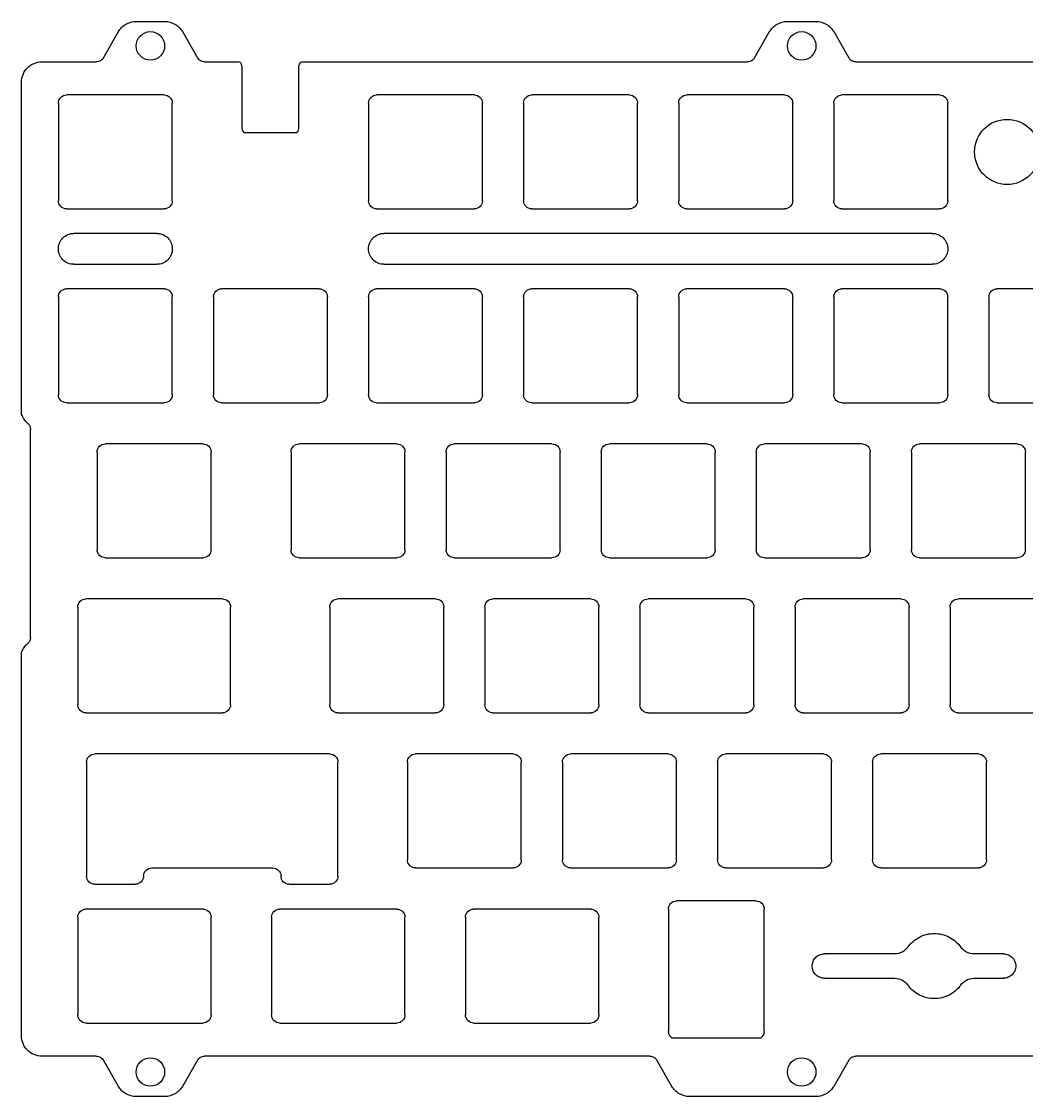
# Model space of a CAD drawing. Header units: inches. Extents: x 15 to 366, y 9 to 141.
# Drawn here: x 14.6 to 138.1, y 8.8 to 140.8 of the extents above; entities that cross this region are included whole.
import ezdxf

# ---------------------------------------------------------------- set-up
doc = ezdxf.new("R2010")
doc.units = ezdxf.units.IN
doc.header["$MEASUREMENT"] = 0

msp = doc.modelspace()

# ---------------------------------------------------------------- linework, layer by layer
at = {"color": 7, "linetype": 'Continuous', "lineweight": 25}
for p, q in [((28.67, 140.85), (32.2, 140.85)), ((108.67, 140.85), (112.2, 140.85)), ((24.66, 136.4), (26.5, 139.6)), ((34.37, 139.6), (36.22, 136.4)), ((104.66, 136.4), (106.5, 139.6)), ((114.37, 139.6), (116.22, 136.4)), ((17.11, 135.9), (23.79, 135.9)), ((37.08, 135.9), (41.18, 135.9)), ((41.68, 135.4), (41.68, 127.69)), ((48.68, 127.69), (48.68, 135.4)), ((49.18, 135.9), (103.79, 135.9)), ((117.08, 135.9), (183.79, 135.9)), ((14.61, 130.52), (14.61, 133.4)), ((19.13, 130.82), (19.13, 118.82)), ((32.13, 131.82), (20.13, 131.82)), ((33.13, 118.82), (33.13, 130.82)), ((57.23, 130.82), (57.23, 118.82)), ((70.23, 131.82), (58.23, 131.82)), ((71.23, 118.82), (71.23, 130.82)), ((76.28, 130.82), (76.28, 118.82)), ((89.28, 131.82), (77.28, 131.82)), ((90.28, 118.82), (90.28, 130.82)), ((95.33, 130.82), (95.33, 118.82)), ((108.33, 131.82), (96.33, 131.82)), ((109.33, 118.82), (109.33, 130.82)), ((114.38, 130.82), (114.38, 118.82)), ((127.38, 131.82), (115.38, 131.82)), ((128.38, 118.82), (128.38, 130.82)), ((14.61, 92.58), (14.61, 130.52)), ((42.18, 127.19), (48.18, 127.19)), ((20.13, 117.82), (32.13, 117.82)), ((58.23, 117.82), (70.23, 117.82)), ((77.28, 117.82), (89.28, 117.82)), ((96.33, 117.82), (108.33, 117.82)), ((115.38, 117.82), (127.38, 117.82)), ((31.23, 114.82), (21.03, 114.82)), ((126.48, 114.82), (59.13, 114.82)), ((21.03, 111.02), (31.23, 111.02)), ((59.13, 111.02), (126.48, 111.02)), ((19.13, 107.01), (19.13, 95.01)), ((32.13, 108.01), (20.13, 108.01)), ((33.13, 95.01), (33.13, 107.01)), ((38.18, 107.01), (38.18, 95.01)), ((51.18, 108.01), (39.18, 108.01)), ((52.18, 95.01), (52.18, 107.01)), ((57.23, 107.01), (57.23, 95.01)), ((70.23, 108.01), (58.23, 108.01)), ((71.23, 95.01), (71.23, 107.01)), ((76.28, 107.01), (76.28, 95.01)), ((89.28, 108.01), (77.28, 108.01)), ((90.28, 95.01), (90.28, 107.01)), ((95.33, 107.01), (95.33, 95.01)), ((108.33, 108.01), (96.33, 108.01)), ((109.33, 95.01), (109.33, 107.01)), ((114.38, 107.01), (114.38, 95.01)), ((127.38, 108.01), (115.38, 108.01)), ((128.38, 95.01), (128.38, 107.01)), ((133.43, 107.01), (133.43, 95.01)), ((146.43, 108.01), (134.43, 108.01)), ((20.13, 94.01), (32.13, 94.01)), ((39.18, 94.01), (51.18, 94.01)), ((58.23, 94.01), (70.23, 94.01)), ((77.28, 94.01), (89.28, 94.01)), ((96.33, 94.01), (108.33, 94.01)), ((115.38, 94.01), (127.38, 94.01)), ((134.43, 94.01), (146.43, 94.01)), ((15.71, 65.2), (15.71, 90.74)), ((36.9, 88.96), (24.9, 88.96)), ((60.71, 88.96), (48.71, 88.96)), ((79.76, 88.96), (67.76, 88.96)), ((98.81, 88.96), (86.81, 88.96)), ((117.86, 88.96), (105.86, 88.96)), ((136.91, 88.96), (124.91, 88.96)), ((23.9, 87.96), (23.9, 75.96)), ((37.9, 75.96), (37.9, 87.96)), ((47.71, 87.96), (47.71, 75.96)), ((61.71, 75.96), (61.71, 87.96)), ((66.76, 87.96), (66.76, 75.96)), ((80.76, 75.96), (80.76, 87.96)), ((85.81, 87.96), (85.81, 75.96)), ((99.81, 75.96), (99.81, 87.96)), ((104.86, 87.96), (104.86, 75.96)), ((118.86, 75.96), (118.86, 87.96)), ((123.91, 87.96), (123.91, 75.96)), ((137.91, 75.96), (137.91, 87.96)), ((24.9, 74.96), (36.9, 74.96)), ((48.71, 74.96), (60.71, 74.96)), ((67.76, 74.96), (79.76, 74.96)), ((86.81, 74.96), (98.81, 74.96)), ((105.86, 74.96), (117.86, 74.96)), ((124.91, 74.96), (136.91, 74.96)), ((21.51, 68.91), (21.51, 56.91)), ((39.28, 69.91), (22.51, 69.91)), ((40.28, 56.91), (40.28, 68.91)), ((52.47, 68.91), (52.47, 56.91)), ((65.47, 69.91), (53.47, 69.91)), ((66.47, 56.91), (66.47, 68.91)), ((71.52, 68.91), (71.52, 56.91)), ((84.52, 69.91), (72.52, 69.91)), ((85.52, 56.91), (85.52, 68.91)), ((90.57, 68.91), (90.57, 56.91)), ((103.57, 69.91), (91.57, 69.91)), ((104.57, 56.91), (104.57, 68.91)), ((109.62, 68.91), (109.62, 56.91)), ((122.62, 69.91), (110.62, 69.91)), ((123.62, 56.91), (123.62, 68.91)), ((128.67, 68.91), (128.67, 56.91)), ((141.67, 69.91), (129.67, 69.91)), ((14.61, 16.23), (14.61, 63.36)), ((22.51, 55.91), (39.28, 55.91)), ((53.47, 55.91), (65.47, 55.91)), ((72.52, 55.91), (84.52, 55.91)), ((91.57, 55.91), (103.57, 55.91)), ((110.62, 55.91), (122.62, 55.91)), ((129.67, 55.91), (141.67, 55.91)), ((52.48, 50.86), (23.6, 50.86)), ((75, 50.86), (63, 50.86)), ((94.05, 50.86), (82.05, 50.86)), ((113.1, 50.86), (101.1, 50.86)), ((132.15, 50.86), (120.15, 50.86)), ((22.6, 49.86), (22.6, 35.86)), ((53.48, 35.86), (53.48, 49.86)), ((62, 49.86), (62, 37.86)), ((76, 37.86), (76, 49.86)), ((81.05, 49.86), (81.05, 37.86)), ((95.05, 37.86), (95.05, 49.86)), ((100.1, 49.86), (100.1, 37.86)), ((114.1, 37.86), (114.1, 49.86)), ((119.15, 49.86), (119.15, 37.86)), ((133.15, 37.86), (133.15, 49.86)), ((30.6, 36.86), (45.48, 36.86)), ((63, 36.86), (75, 36.86)), ((82.05, 36.86), (94.05, 36.86)), ((101.1, 36.86), (113.1, 36.86)), ((120.15, 36.86), (132.15, 36.86)), ((23.6, 34.86), (28.6, 34.86)), ((47.48, 34.86), (52.48, 34.86)), ((36.9, 31.81), (22.51, 31.81)), ((60.71, 31.81), (46.33, 31.81)), ((84.52, 31.81), (70.14, 31.81)), ((94.07, 31.81), (94.07, 16.81)), ((104.83, 32.81), (95.07, 32.81)), ((105.83, 16.81), (105.83, 31.81)), ((21.51, 30.81), (21.51, 18.81)), ((37.9, 18.81), (37.9, 30.81)), ((45.33, 30.81), (45.33, 18.81)), ((61.71, 18.81), (61.71, 30.81)), ((69.14, 30.81), (69.14, 18.81)), ((85.52, 18.81), (85.52, 30.81)), ((121.85, 26.31), (113.23, 26.31)), ((135.23, 26.31), (131.6, 26.31)), ((113.23, 23.31), (121.85, 23.31)), ((131.6, 23.31), (135.23, 23.31)), ((22.51, 17.81), (36.9, 17.81)), ((46.33, 17.81), (60.71, 17.81)), ((70.14, 17.81), (84.52, 17.81)), ((94.47, 16.01), (105.43, 16.01)), ((23.79, 13.73), (17.11, 13.73)), ((26.5, 10.03), (24.66, 13.23)), ((36.22, 13.23), (34.37, 10.03)), ((91.79, 13.73), (37.08, 13.73)), ((94.5, 10.03), (92.66, 13.23)), ((116.22, 13.23), (114.37, 10.03)), ((183.79, 13.73), (117.08, 13.73)), ((32.2, 8.78), (28.67, 8.78)), ((112.2, 8.78), (96.67, 8.78))]:
    msp.add_line(p, q, dxfattribs=at)
for centre, radius in [((30.44, 137.85), 1.75), ((110.44, 137.85), 1.75), ((135.67, 124.82), 4), ((30.44, 11.79), 1.75), ((110.44, 11.79), 1.75)]:
    msp.add_circle(centre, radius, dxfattribs=at)
for centre, start, end in [((41.18, 135.4), 0, 90), ((49.18, 135.4), 90, 180), ((42.18, 127.69), 180, 270), ((48.18, 127.69), 270, 0)]:
    msp.add_arc(centre, 0.5, start, end, dxfattribs=at)
for points, knots in [([(26.5, 139.6), (26.72, 139.97), (27.04, 140.29), (27.8, 140.73), (28.23, 140.85), (28.67, 140.85)], [0, 0, 0, 0, 1.305135, 1.305135, 2.61027, 2.61027, 2.61027, 2.61027]), ([(32.2, 140.85), (32.64, 140.85), (33.08, 140.73), (33.83, 140.29), (34.15, 139.97), (34.37, 139.6)], [0, 0, 0, 0, 1.305135, 1.305135, 2.61027, 2.61027, 2.61027, 2.61027]), ([(106.5, 139.6), (106.72, 139.97), (107.04, 140.29), (107.8, 140.73), (108.23, 140.85), (108.67, 140.85)], [0, 0, 0, 0, 1.305135, 1.305135, 2.61027, 2.61027, 2.61027, 2.61027]), ([(112.2, 140.85), (112.64, 140.85), (113.08, 140.73), (113.83, 140.29), (114.15, 139.97), (114.37, 139.6)], [0, 0, 0, 0, 1.305135, 1.305135, 2.61027, 2.61027, 2.61027, 2.61027]), ([(24.66, 136.4), (24.57, 136.25), (24.44, 136.12), (24.14, 135.94), (23.96, 135.9), (23.79, 135.9)], [0, 0, 0, 0, 0.522054, 0.522054, 1.044108, 1.044108, 1.044108, 1.044108]), ([(37.08, 135.9), (36.91, 135.9), (36.73, 135.94), (36.43, 136.12), (36.3, 136.25), (36.22, 136.4)], [0, 0, 0, 0, 0.522054, 0.522054, 1.044108, 1.044108, 1.044108, 1.044108]), ([(104.66, 136.4), (104.57, 136.25), (104.44, 136.12), (104.14, 135.94), (103.96, 135.9), (103.79, 135.9)], [0, 0, 0, 0, 0.522054, 0.522054, 1.044108, 1.044108, 1.044108, 1.044108]), ([(117.08, 135.9), (116.91, 135.9), (116.73, 135.94), (116.43, 136.12), (116.3, 136.25), (116.22, 136.4)], [0, 0, 0, 0, 0.522054, 0.522054, 1.044108, 1.044108, 1.044108, 1.044108]), ([(14.61, 133.4), (14.61, 133.72), (14.67, 134.05), (14.92, 134.66), (15.11, 134.93), (15.57, 135.4), (15.85, 135.58), (16.45, 135.83), (16.78, 135.9), (17.11, 135.9)], [0, 0, 0, 0, 0.980141, 0.980141, 1.960282, 1.960282, 2.940424, 2.940424, 3.920565, 3.920565, 3.920565, 3.920565]), ([(19.13, 130.82), (19.13, 131.08), (19.24, 131.34), (19.61, 131.71), (19.87, 131.82), (20.13, 131.82)], [0, 0, 0, 0, 0.779981, 0.779981, 1.559962, 1.559962, 1.559962, 1.559962]), ([(32.13, 131.82), (32.39, 131.82), (32.65, 131.71), (33.02, 131.34), (33.13, 131.08), (33.13, 130.82)], [0, 0, 0, 0, 0.779981, 0.779981, 1.559962, 1.559962, 1.559962, 1.559962]), ([(57.23, 130.82), (57.23, 131.08), (57.34, 131.34), (57.71, 131.71), (57.97, 131.82), (58.23, 131.82)], [0, 0, 0, 0, 0.779981, 0.779981, 1.559962, 1.559962, 1.559962, 1.559962]), ([(70.23, 131.82), (70.49, 131.82), (70.75, 131.71), (71.12, 131.34), (71.23, 131.08), (71.23, 130.82)], [0, 0, 0, 0, 0.779981, 0.779981, 1.559962, 1.559962, 1.559962, 1.559962]), ([(76.28, 130.82), (76.28, 131.08), (76.39, 131.34), (76.76, 131.71), (77.02, 131.82), (77.28, 131.82)], [0, 0, 0, 0, 0.779981, 0.779981, 1.559962, 1.559962, 1.559962, 1.559962]), ([(89.28, 131.82), (89.54, 131.82), (89.8, 131.71), (90.17, 131.34), (90.28, 131.08), (90.28, 130.82)], [0, 0, 0, 0, 0.779981, 0.779981, 1.559962, 1.559962, 1.559962, 1.559962]), ([(95.33, 130.82), (95.33, 131.08), (95.44, 131.34), (95.81, 131.71), (96.07, 131.82), (96.33, 131.82)], [0, 0, 0, 0, 0.779981, 0.779981, 1.559962, 1.559962, 1.559962, 1.559962]), ([(108.33, 131.82), (108.59, 131.82), (108.85, 131.71), (109.22, 131.34), (109.33, 131.08), (109.33, 130.82)], [0, 0, 0, 0, 0.779981, 0.779981, 1.559962, 1.559962, 1.559962, 1.559962]), ([(114.38, 130.82), (114.38, 131.08), (114.49, 131.34), (114.86, 131.71), (115.12, 131.82), (115.38, 131.82)], [0, 0, 0, 0, 0.779981, 0.779981, 1.559962, 1.559962, 1.559962, 1.559962]), ([(127.38, 131.82), (127.64, 131.82), (127.9, 131.71), (128.27, 131.34), (128.38, 131.08), (128.38, 130.82)], [0, 0, 0, 0, 0.779981, 0.779981, 1.559962, 1.559962, 1.559962, 1.559962]), ([(20.13, 117.82), (19.87, 117.82), (19.61, 117.93), (19.24, 118.3), (19.13, 118.56), (19.13, 118.82)], [0, 0, 0, 0, 0.779981, 0.779981, 1.559962, 1.559962, 1.559962, 1.559962]), ([(33.13, 118.82), (33.13, 118.56), (33.02, 118.3), (32.65, 117.93), (32.39, 117.82), (32.13, 117.82)], [0, 0, 0, 0, 0.779981, 0.779981, 1.559962, 1.559962, 1.559962, 1.559962]), ([(58.23, 117.82), (57.97, 117.82), (57.71, 117.93), (57.34, 118.3), (57.23, 118.56), (57.23, 118.82)], [0, 0, 0, 0, 0.779981, 0.779981, 1.559962, 1.559962, 1.559962, 1.559962]), ([(71.23, 118.82), (71.23, 118.56), (71.12, 118.3), (70.75, 117.93), (70.49, 117.82), (70.23, 117.82)], [0, 0, 0, 0, 0.779981, 0.779981, 1.559962, 1.559962, 1.559962, 1.559962]), ([(77.28, 117.82), (77.02, 117.82), (76.76, 117.93), (76.39, 118.3), (76.28, 118.56), (76.28, 118.82)], [0, 0, 0, 0, 0.779981, 0.779981, 1.559962, 1.559962, 1.559962, 1.559962]), ([(90.28, 118.82), (90.28, 118.56), (90.17, 118.3), (89.8, 117.93), (89.54, 117.82), (89.28, 117.82)], [0, 0, 0, 0, 0.779981, 0.779981, 1.559962, 1.559962, 1.559962, 1.559962]), ([(96.33, 117.82), (96.07, 117.82), (95.81, 117.93), (95.44, 118.3), (95.33, 118.56), (95.33, 118.82)], [0, 0, 0, 0, 0.779981, 0.779981, 1.559962, 1.559962, 1.559962, 1.559962]), ([(109.33, 118.82), (109.33, 118.56), (109.22, 118.3), (108.85, 117.93), (108.59, 117.82), (108.33, 117.82)], [0, 0, 0, 0, 0.779981, 0.779981, 1.559962, 1.559962, 1.559962, 1.559962]), ([(115.38, 117.82), (115.12, 117.82), (114.86, 117.93), (114.49, 118.3), (114.38, 118.56), (114.38, 118.82)], [0, 0, 0, 0, 0.779981, 0.779981, 1.559962, 1.559962, 1.559962, 1.559962]), ([(128.38, 118.82), (128.38, 118.56), (128.27, 118.3), (127.9, 117.93), (127.64, 117.82), (127.38, 117.82)], [0, 0, 0, 0, 0.779981, 0.779981, 1.559962, 1.559962, 1.559962, 1.559962]), ([(21.03, 111.02), (20.78, 111.02), (20.54, 111.06), (20.08, 111.26), (19.86, 111.4), (19.51, 111.75), (19.37, 111.96), (19.18, 112.42), (19.13, 112.67), (19.13, 113.16), (19.18, 113.41), (19.37, 113.87), (19.51, 114.08), (19.86, 114.43), (20.08, 114.58), (20.54, 114.77), (20.78, 114.82), (21.03, 114.82)], [0, 0, 0, 0, 0.744907, 0.744907, 1.489815, 1.489815, 2.234722, 2.234722, 2.979629, 2.979629, 3.724536, 3.724536, 4.469444, 4.469444, 5.214351, 5.214351, 5.959258, 5.959258, 5.959258, 5.959258]), ([(31.23, 114.82), (31.48, 114.82), (31.73, 114.77), (32.19, 114.58), (32.4, 114.43), (32.75, 114.08), (32.89, 113.87), (33.08, 113.41), (33.13, 113.16), (33.13, 112.67), (33.08, 112.42), (32.89, 111.96), (32.75, 111.75), (32.4, 111.4), (32.19, 111.26), (31.73, 111.06), (31.48, 111.02), (31.23, 111.02)], [0, 0, 0, 0, 0.744907, 0.744907, 1.489815, 1.489815, 2.234722, 2.234722, 2.979629, 2.979629, 3.724536, 3.724536, 4.469444, 4.469444, 5.214351, 5.214351, 5.959258, 5.959258, 5.959258, 5.959258]), ([(59.13, 111.02), (58.88, 111.02), (58.64, 111.06), (58.18, 111.26), (57.96, 111.4), (57.61, 111.75), (57.47, 111.96), (57.28, 112.42), (57.23, 112.67), (57.23, 113.16), (57.28, 113.41), (57.47, 113.87), (57.61, 114.08), (57.96, 114.43), (58.18, 114.58), (58.64, 114.77), (58.88, 114.82), (59.13, 114.82)], [0, 0, 0, 0, 0.744907, 0.744907, 1.489815, 1.489815, 2.234722, 2.234722, 2.979629, 2.979629, 3.724536, 3.724536, 4.469444, 4.469444, 5.214351, 5.214351, 5.959258, 5.959258, 5.959258, 5.959258]), ([(126.48, 114.82), (126.73, 114.82), (126.98, 114.77), (127.44, 114.58), (127.65, 114.43), (128, 114.08), (128.14, 113.87), (128.33, 113.41), (128.38, 113.16), (128.38, 112.67), (128.33, 112.42), (128.14, 111.96), (128, 111.75), (127.65, 111.4), (127.44, 111.26), (126.98, 111.06), (126.73, 111.02), (126.48, 111.02)], [0, 0, 0, 0, 0.744907, 0.744907, 1.489815, 1.489815, 2.234722, 2.234722, 2.979629, 2.979629, 3.724536, 3.724536, 4.469444, 4.469444, 5.214351, 5.214351, 5.959258, 5.959258, 5.959258, 5.959258]), ([(19.13, 107.01), (19.13, 107.27), (19.24, 107.53), (19.61, 107.9), (19.87, 108.01), (20.13, 108.01)], [0, 0, 0, 0, 0.779981, 0.779981, 1.559962, 1.559962, 1.559962, 1.559962]), ([(32.13, 108.01), (32.39, 108.01), (32.65, 107.9), (33.02, 107.53), (33.13, 107.27), (33.13, 107.01)], [0, 0, 0, 0, 0.779981, 0.779981, 1.559962, 1.559962, 1.559962, 1.559962]), ([(38.18, 107.01), (38.18, 107.27), (38.29, 107.53), (38.66, 107.9), (38.92, 108.01), (39.18, 108.01)], [0, 0, 0, 0, 0.779981, 0.779981, 1.559962, 1.559962, 1.559962, 1.559962]), ([(51.18, 108.01), (51.44, 108.01), (51.7, 107.9), (52.07, 107.53), (52.18, 107.27), (52.18, 107.01)], [0, 0, 0, 0, 0.779981, 0.779981, 1.559962, 1.559962, 1.559962, 1.559962]), ([(57.23, 107.01), (57.23, 107.27), (57.34, 107.53), (57.71, 107.9), (57.97, 108.01), (58.23, 108.01)], [0, 0, 0, 0, 0.779981, 0.779981, 1.559962, 1.559962, 1.559962, 1.559962]), ([(70.23, 108.01), (70.49, 108.01), (70.75, 107.9), (71.12, 107.53), (71.23, 107.27), (71.23, 107.01)], [0, 0, 0, 0, 0.779981, 0.779981, 1.559962, 1.559962, 1.559962, 1.559962]), ([(76.28, 107.01), (76.28, 107.27), (76.39, 107.53), (76.76, 107.9), (77.02, 108.01), (77.28, 108.01)], [0, 0, 0, 0, 0.779981, 0.779981, 1.559962, 1.559962, 1.559962, 1.559962]), ([(89.28, 108.01), (89.54, 108.01), (89.8, 107.9), (90.17, 107.53), (90.28, 107.27), (90.28, 107.01)], [0, 0, 0, 0, 0.779981, 0.779981, 1.559962, 1.559962, 1.559962, 1.559962]), ([(95.33, 107.01), (95.33, 107.27), (95.44, 107.53), (95.81, 107.9), (96.07, 108.01), (96.33, 108.01)], [0, 0, 0, 0, 0.779981, 0.779981, 1.559962, 1.559962, 1.559962, 1.559962]), ([(108.33, 108.01), (108.59, 108.01), (108.85, 107.9), (109.22, 107.53), (109.33, 107.27), (109.33, 107.01)], [0, 0, 0, 0, 0.779981, 0.779981, 1.559962, 1.559962, 1.559962, 1.559962]), ([(114.38, 107.01), (114.38, 107.27), (114.49, 107.53), (114.86, 107.9), (115.12, 108.01), (115.38, 108.01)], [0, 0, 0, 0, 0.779981, 0.779981, 1.559962, 1.559962, 1.559962, 1.559962]), ([(127.38, 108.01), (127.64, 108.01), (127.9, 107.9), (128.27, 107.53), (128.38, 107.27), (128.38, 107.01)], [0, 0, 0, 0, 0.779981, 0.779981, 1.559962, 1.559962, 1.559962, 1.559962]), ([(133.43, 107.01), (133.43, 107.27), (133.54, 107.53), (133.91, 107.9), (134.17, 108.01), (134.43, 108.01)], [0, 0, 0, 0, 0.779981, 0.779981, 1.559962, 1.559962, 1.559962, 1.559962]), ([(20.13, 94.01), (19.87, 94.01), (19.61, 94.12), (19.24, 94.49), (19.13, 94.75), (19.13, 95.01)], [0, 0, 0, 0, 0.779981, 0.779981, 1.559962, 1.559962, 1.559962, 1.559962]), ([(33.13, 95.01), (33.13, 94.75), (33.02, 94.49), (32.65, 94.12), (32.39, 94.01), (32.13, 94.01)], [0, 0, 0, 0, 0.779981, 0.779981, 1.559962, 1.559962, 1.559962, 1.559962]), ([(39.18, 94.01), (38.92, 94.01), (38.66, 94.12), (38.29, 94.49), (38.18, 94.75), (38.18, 95.01)], [0, 0, 0, 0, 0.779981, 0.779981, 1.559962, 1.559962, 1.559962, 1.559962]), ([(52.18, 95.01), (52.18, 94.75), (52.07, 94.49), (51.7, 94.12), (51.44, 94.01), (51.18, 94.01)], [0, 0, 0, 0, 0.779981, 0.779981, 1.559962, 1.559962, 1.559962, 1.559962]), ([(58.23, 94.01), (57.97, 94.01), (57.71, 94.12), (57.34, 94.49), (57.23, 94.75), (57.23, 95.01)], [0, 0, 0, 0, 0.779981, 0.779981, 1.559962, 1.559962, 1.559962, 1.559962]), ([(71.23, 95.01), (71.23, 94.75), (71.12, 94.49), (70.75, 94.12), (70.49, 94.01), (70.23, 94.01)], [0, 0, 0, 0, 0.779981, 0.779981, 1.559962, 1.559962, 1.559962, 1.559962]), ([(77.28, 94.01), (77.02, 94.01), (76.76, 94.12), (76.39, 94.49), (76.28, 94.75), (76.28, 95.01)], [0, 0, 0, 0, 0.779981, 0.779981, 1.559962, 1.559962, 1.559962, 1.559962]), ([(90.28, 95.01), (90.28, 94.75), (90.17, 94.49), (89.8, 94.12), (89.54, 94.01), (89.28, 94.01)], [0, 0, 0, 0, 0.779981, 0.779981, 1.559962, 1.559962, 1.559962, 1.559962]), ([(96.33, 94.01), (96.07, 94.01), (95.81, 94.12), (95.44, 94.49), (95.33, 94.75), (95.33, 95.01)], [0, 0, 0, 0, 0.779981, 0.779981, 1.559962, 1.559962, 1.559962, 1.559962]), ([(109.33, 95.01), (109.33, 94.75), (109.22, 94.49), (108.85, 94.12), (108.59, 94.01), (108.33, 94.01)], [0, 0, 0, 0, 0.779981, 0.779981, 1.559962, 1.559962, 1.559962, 1.559962]), ([(115.38, 94.01), (115.12, 94.01), (114.86, 94.12), (114.49, 94.49), (114.38, 94.75), (114.38, 95.01)], [0, 0, 0, 0, 0.779981, 0.779981, 1.559962, 1.559962, 1.559962, 1.559962]), ([(128.38, 95.01), (128.38, 94.75), (128.27, 94.49), (127.9, 94.12), (127.64, 94.01), (127.38, 94.01)], [0, 0, 0, 0, 0.779981, 0.779981, 1.559962, 1.559962, 1.559962, 1.559962]), ([(134.43, 94.01), (134.17, 94.01), (133.91, 94.12), (133.54, 94.49), (133.43, 94.75), (133.43, 95.01)], [0, 0, 0, 0, 0.779981, 0.779981, 1.559962, 1.559962, 1.559962, 1.559962]), ([(15.38, 91.48), (15.48, 91.39), (15.56, 91.28), (15.68, 91.02), (15.71, 90.88), (15.71, 90.74)], [0, 0, 0, 0, 0.4183517, 0.4183517, 0.8367035, 0.8367035, 0.8367035, 0.8367035]), ([(23.9, 87.96), (23.9, 88.22), (24, 88.48), (24.37, 88.85), (24.63, 88.96), (24.9, 88.96)], [0, 0, 0, 0, 0.779981, 0.779981, 1.559962, 1.559962, 1.559962, 1.559962]), ([(36.9, 88.96), (37.16, 88.96), (37.42, 88.85), (37.79, 88.48), (37.9, 88.22), (37.9, 87.96)], [0, 0, 0, 0, 0.779981, 0.779981, 1.559962, 1.559962, 1.559962, 1.559962]), ([(47.71, 87.96), (47.71, 88.22), (47.82, 88.48), (48.19, 88.85), (48.45, 88.96), (48.71, 88.96)], [0, 0, 0, 0, 0.779981, 0.779981, 1.559962, 1.559962, 1.559962, 1.559962]), ([(60.71, 88.96), (60.97, 88.96), (61.23, 88.85), (61.6, 88.48), (61.71, 88.22), (61.71, 87.96)], [0, 0, 0, 0, 0.779981, 0.779981, 1.559962, 1.559962, 1.559962, 1.559962]), ([(66.76, 87.96), (66.76, 88.22), (66.87, 88.48), (67.24, 88.85), (67.5, 88.96), (67.76, 88.96)], [0, 0, 0, 0, 0.779981, 0.779981, 1.559962, 1.559962, 1.559962, 1.559962]), ([(79.76, 88.96), (80.02, 88.96), (80.28, 88.85), (80.65, 88.48), (80.76, 88.22), (80.76, 87.96)], [0, 0, 0, 0, 0.779981, 0.779981, 1.559962, 1.559962, 1.559962, 1.559962]), ([(85.81, 87.96), (85.81, 88.22), (85.92, 88.48), (86.29, 88.85), (86.55, 88.96), (86.81, 88.96)], [0, 0, 0, 0, 0.779981, 0.779981, 1.559962, 1.559962, 1.559962, 1.559962]), ([(98.81, 88.96), (99.07, 88.96), (99.33, 88.85), (99.7, 88.48), (99.81, 88.22), (99.81, 87.96)], [0, 0, 0, 0, 0.779981, 0.779981, 1.559962, 1.559962, 1.559962, 1.559962]), ([(104.86, 87.96), (104.86, 88.22), (104.97, 88.48), (105.34, 88.85), (105.6, 88.96), (105.86, 88.96)], [0, 0, 0, 0, 0.779981, 0.779981, 1.559962, 1.559962, 1.559962, 1.559962]), ([(117.86, 88.96), (118.12, 88.96), (118.38, 88.85), (118.75, 88.48), (118.86, 88.22), (118.86, 87.96)], [0, 0, 0, 0, 0.779981, 0.779981, 1.559962, 1.559962, 1.559962, 1.559962]), ([(123.91, 87.96), (123.91, 88.22), (124.02, 88.48), (124.39, 88.85), (124.65, 88.96), (124.91, 88.96)], [0, 0, 0, 0, 0.779981, 0.779981, 1.559962, 1.559962, 1.559962, 1.559962]), ([(136.91, 88.96), (137.17, 88.96), (137.43, 88.85), (137.8, 88.48), (137.91, 88.22), (137.91, 87.96)], [0, 0, 0, 0, 0.779981, 0.779981, 1.559962, 1.559962, 1.559962, 1.559962]), ([(24.9, 74.96), (24.63, 74.96), (24.37, 75.07), (24, 75.44), (23.9, 75.7), (23.9, 75.96)], [0, 0, 0, 0, 0.779981, 0.779981, 1.559962, 1.559962, 1.559962, 1.559962]), ([(37.9, 75.96), (37.9, 75.7), (37.79, 75.44), (37.42, 75.07), (37.16, 74.96), (36.9, 74.96)], [0, 0, 0, 0, 0.779981, 0.779981, 1.559962, 1.559962, 1.559962, 1.559962]), ([(48.71, 74.96), (48.45, 74.96), (48.19, 75.07), (47.82, 75.44), (47.71, 75.7), (47.71, 75.96)], [0, 0, 0, 0, 0.779981, 0.779981, 1.559962, 1.559962, 1.559962, 1.559962]), ([(61.71, 75.96), (61.71, 75.7), (61.6, 75.44), (61.23, 75.07), (60.97, 74.96), (60.71, 74.96)], [0, 0, 0, 0, 0.779981, 0.779981, 1.559962, 1.559962, 1.559962, 1.559962]), ([(67.76, 74.96), (67.5, 74.96), (67.24, 75.07), (66.87, 75.44), (66.76, 75.7), (66.76, 75.96)], [0, 0, 0, 0, 0.779981, 0.779981, 1.559962, 1.559962, 1.559962, 1.559962]), ([(80.76, 75.96), (80.76, 75.7), (80.65, 75.44), (80.28, 75.07), (80.02, 74.96), (79.76, 74.96)], [0, 0, 0, 0, 0.779981, 0.779981, 1.559962, 1.559962, 1.559962, 1.559962]), ([(86.81, 74.96), (86.55, 74.96), (86.29, 75.07), (85.92, 75.44), (85.81, 75.7), (85.81, 75.96)], [0, 0, 0, 0, 0.779981, 0.779981, 1.559962, 1.559962, 1.559962, 1.559962]), ([(99.81, 75.96), (99.81, 75.7), (99.7, 75.44), (99.33, 75.07), (99.07, 74.96), (98.81, 74.96)], [0, 0, 0, 0, 0.779981, 0.779981, 1.559962, 1.559962, 1.559962, 1.559962]), ([(105.86, 74.96), (105.6, 74.96), (105.34, 75.07), (104.97, 75.44), (104.86, 75.7), (104.86, 75.96)], [0, 0, 0, 0, 0.779981, 0.779981, 1.559962, 1.559962, 1.559962, 1.559962]), ([(118.86, 75.96), (118.86, 75.7), (118.75, 75.44), (118.38, 75.07), (118.12, 74.96), (117.86, 74.96)], [0, 0, 0, 0, 0.779981, 0.779981, 1.559962, 1.559962, 1.559962, 1.559962]), ([(124.91, 74.96), (124.65, 74.96), (124.39, 75.07), (124.02, 75.44), (123.91, 75.7), (123.91, 75.96)], [0, 0, 0, 0, 0.779981, 0.779981, 1.559962, 1.559962, 1.559962, 1.559962]), ([(137.91, 75.96), (137.91, 75.7), (137.8, 75.44), (137.43, 75.07), (137.17, 74.96), (136.91, 74.96)], [0, 0, 0, 0, 0.779981, 0.779981, 1.559962, 1.559962, 1.559962, 1.559962]), ([(21.51, 68.91), (21.51, 69.17), (21.62, 69.43), (21.99, 69.8), (22.25, 69.91), (22.51, 69.91)], [0, 0, 0, 0, 0.779981, 0.779981, 1.559962, 1.559962, 1.559962, 1.559962]), ([(39.28, 69.91), (39.54, 69.91), (39.8, 69.8), (40.17, 69.43), (40.28, 69.17), (40.28, 68.91)], [0, 0, 0, 0, 0.779981, 0.779981, 1.559962, 1.559962, 1.559962, 1.559962]), ([(52.47, 68.91), (52.47, 69.17), (52.58, 69.43), (52.95, 69.8), (53.21, 69.91), (53.47, 69.91)], [0, 0, 0, 0, 0.779981, 0.779981, 1.559962, 1.559962, 1.559962, 1.559962]), ([(65.47, 69.91), (65.73, 69.91), (65.99, 69.8), (66.36, 69.43), (66.47, 69.17), (66.47, 68.91)], [0, 0, 0, 0, 0.779981, 0.779981, 1.559962, 1.559962, 1.559962, 1.559962]), ([(71.52, 68.91), (71.52, 69.17), (71.63, 69.43), (72, 69.8), (72.26, 69.91), (72.52, 69.91)], [0, 0, 0, 0, 0.779981, 0.779981, 1.559962, 1.559962, 1.559962, 1.559962]), ([(84.52, 69.91), (84.78, 69.91), (85.04, 69.8), (85.41, 69.43), (85.52, 69.17), (85.52, 68.91)], [0, 0, 0, 0, 0.779981, 0.779981, 1.559962, 1.559962, 1.559962, 1.559962]), ([(90.57, 68.91), (90.57, 69.17), (90.68, 69.43), (91.05, 69.8), (91.31, 69.91), (91.57, 69.91)], [0, 0, 0, 0, 0.779981, 0.779981, 1.559962, 1.559962, 1.559962, 1.559962]), ([(103.57, 69.91), (103.83, 69.91), (104.09, 69.8), (104.46, 69.43), (104.57, 69.17), (104.57, 68.91)], [0, 0, 0, 0, 0.779981, 0.779981, 1.559962, 1.559962, 1.559962, 1.559962]), ([(109.62, 68.91), (109.62, 69.17), (109.73, 69.43), (110.1, 69.8), (110.36, 69.91), (110.62, 69.91)], [0, 0, 0, 0, 0.779981, 0.779981, 1.559962, 1.559962, 1.559962, 1.559962]), ([(122.62, 69.91), (122.88, 69.91), (123.14, 69.8), (123.51, 69.43), (123.62, 69.17), (123.62, 68.91)], [0, 0, 0, 0, 0.779981, 0.779981, 1.559962, 1.559962, 1.559962, 1.559962]), ([(128.67, 68.91), (128.67, 69.17), (128.78, 69.43), (129.15, 69.8), (129.41, 69.91), (129.67, 69.91)], [0, 0, 0, 0, 0.779981, 0.779981, 1.559962, 1.559962, 1.559962, 1.559962]), ([(15.71, 65.2), (15.71, 65.06), (15.68, 64.92), (15.56, 64.66), (15.48, 64.55), (15.38, 64.45)], [0, 0, 0, 0, 0.4183517, 0.4183517, 0.8367035, 0.8367035, 0.8367035, 0.8367035]), ([(22.51, 55.91), (22.25, 55.91), (21.99, 56.02), (21.62, 56.39), (21.51, 56.65), (21.51, 56.91)], [0, 0, 0, 0, 0.779981, 0.779981, 1.559962, 1.559962, 1.559962, 1.559962]), ([(40.28, 56.91), (40.28, 56.65), (40.17, 56.39), (39.8, 56.02), (39.54, 55.91), (39.28, 55.91)], [0, 0, 0, 0, 0.779981, 0.779981, 1.559962, 1.559962, 1.559962, 1.559962]), ([(53.47, 55.91), (53.21, 55.91), (52.95, 56.02), (52.58, 56.39), (52.47, 56.65), (52.47, 56.91)], [0, 0, 0, 0, 0.779981, 0.779981, 1.559962, 1.559962, 1.559962, 1.559962]), ([(66.47, 56.91), (66.47, 56.65), (66.36, 56.39), (65.99, 56.02), (65.73, 55.91), (65.47, 55.91)], [0, 0, 0, 0, 0.779981, 0.779981, 1.559962, 1.559962, 1.559962, 1.559962]), ([(72.52, 55.91), (72.26, 55.91), (72, 56.02), (71.63, 56.39), (71.52, 56.65), (71.52, 56.91)], [0, 0, 0, 0, 0.779981, 0.779981, 1.559962, 1.559962, 1.559962, 1.559962]), ([(85.52, 56.91), (85.52, 56.65), (85.41, 56.39), (85.04, 56.02), (84.78, 55.91), (84.52, 55.91)], [0, 0, 0, 0, 0.779981, 0.779981, 1.559962, 1.559962, 1.559962, 1.559962]), ([(91.57, 55.91), (91.31, 55.91), (91.05, 56.02), (90.68, 56.39), (90.57, 56.65), (90.57, 56.91)], [0, 0, 0, 0, 0.779981, 0.779981, 1.559962, 1.559962, 1.559962, 1.559962]), ([(104.57, 56.91), (104.57, 56.65), (104.46, 56.39), (104.09, 56.02), (103.83, 55.91), (103.57, 55.91)], [0, 0, 0, 0, 0.779981, 0.779981, 1.559962, 1.559962, 1.559962, 1.559962]), ([(110.62, 55.91), (110.36, 55.91), (110.1, 56.02), (109.73, 56.39), (109.62, 56.65), (109.62, 56.91)], [0, 0, 0, 0, 0.779981, 0.779981, 1.559962, 1.559962, 1.559962, 1.559962]), ([(123.62, 56.91), (123.62, 56.65), (123.51, 56.39), (123.14, 56.02), (122.88, 55.91), (122.62, 55.91)], [0, 0, 0, 0, 0.779981, 0.779981, 1.559962, 1.559962, 1.559962, 1.559962]), ([(129.67, 55.91), (129.41, 55.91), (129.15, 56.02), (128.78, 56.39), (128.67, 56.65), (128.67, 56.91)], [0, 0, 0, 0, 0.779981, 0.779981, 1.559962, 1.559962, 1.559962, 1.559962]), ([(22.6, 49.86), (22.6, 50.12), (22.71, 50.38), (23.08, 50.75), (23.34, 50.86), (23.6, 50.86)], [0, 0, 0, 0, 0.779981, 0.779981, 1.559962, 1.559962, 1.559962, 1.559962]), ([(52.48, 50.86), (52.74, 50.86), (53, 50.75), (53.37, 50.38), (53.48, 50.12), (53.48, 49.86)], [0, 0, 0, 0, 0.779981, 0.779981, 1.559962, 1.559962, 1.559962, 1.559962]), ([(62, 49.86), (62, 50.12), (62.1, 50.38), (62.47, 50.75), (62.73, 50.86), (63, 50.86)], [0, 0, 0, 0, 0.779981, 0.779981, 1.559962, 1.559962, 1.559962, 1.559962]), ([(75, 50.86), (75.26, 50.86), (75.52, 50.75), (75.89, 50.38), (76, 50.12), (76, 49.86)], [0, 0, 0, 0, 0.779981, 0.779981, 1.559962, 1.559962, 1.559962, 1.559962]), ([(81.05, 49.86), (81.05, 50.12), (81.15, 50.38), (81.52, 50.75), (81.78, 50.86), (82.05, 50.86)], [0, 0, 0, 0, 0.779981, 0.779981, 1.559962, 1.559962, 1.559962, 1.559962]), ([(94.05, 50.86), (94.31, 50.86), (94.57, 50.75), (94.94, 50.38), (95.05, 50.12), (95.05, 49.86)], [0, 0, 0, 0, 0.779981, 0.779981, 1.559962, 1.559962, 1.559962, 1.559962]), ([(100.1, 49.86), (100.1, 50.12), (100.2, 50.38), (100.57, 50.75), (100.83, 50.86), (101.1, 50.86)], [0, 0, 0, 0, 0.779981, 0.779981, 1.559962, 1.559962, 1.559962, 1.559962]), ([(113.1, 50.86), (113.36, 50.86), (113.62, 50.75), (113.99, 50.38), (114.1, 50.12), (114.1, 49.86)], [0, 0, 0, 0, 0.779981, 0.779981, 1.559962, 1.559962, 1.559962, 1.559962]), ([(119.15, 49.86), (119.15, 50.12), (119.25, 50.38), (119.62, 50.75), (119.88, 50.86), (120.15, 50.86)], [0, 0, 0, 0, 0.779981, 0.779981, 1.559962, 1.559962, 1.559962, 1.559962]), ([(132.15, 50.86), (132.41, 50.86), (132.67, 50.75), (133.04, 50.38), (133.15, 50.12), (133.15, 49.86)], [0, 0, 0, 0, 0.779981, 0.779981, 1.559962, 1.559962, 1.559962, 1.559962]), ([(63, 36.86), (62.73, 36.86), (62.47, 36.97), (62.1, 37.34), (62, 37.6), (62, 37.86)], [0, 0, 0, 0, 0.779981, 0.779981, 1.559962, 1.559962, 1.559962, 1.559962]), ([(76, 37.86), (76, 37.6), (75.89, 37.34), (75.52, 36.97), (75.26, 36.86), (75, 36.86)], [0, 0, 0, 0, 0.779981, 0.779981, 1.559962, 1.559962, 1.559962, 1.559962]), ([(82.05, 36.86), (81.78, 36.86), (81.52, 36.97), (81.15, 37.34), (81.05, 37.6), (81.05, 37.86)], [0, 0, 0, 0, 0.779981, 0.779981, 1.559962, 1.559962, 1.559962, 1.559962]), ([(95.05, 37.86), (95.05, 37.6), (94.94, 37.34), (94.57, 36.97), (94.31, 36.86), (94.05, 36.86)], [0, 0, 0, 0, 0.779981, 0.779981, 1.559962, 1.559962, 1.559962, 1.559962]), ([(101.1, 36.86), (100.83, 36.86), (100.57, 36.97), (100.2, 37.34), (100.1, 37.6), (100.1, 37.86)], [0, 0, 0, 0, 0.779981, 0.779981, 1.559962, 1.559962, 1.559962, 1.559962]), ([(114.1, 37.86), (114.1, 37.6), (113.99, 37.34), (113.62, 36.97), (113.36, 36.86), (113.1, 36.86)], [0, 0, 0, 0, 0.779981, 0.779981, 1.559962, 1.559962, 1.559962, 1.559962]), ([(120.15, 36.86), (119.88, 36.86), (119.62, 36.97), (119.25, 37.34), (119.15, 37.6), (119.15, 37.86)], [0, 0, 0, 0, 0.779981, 0.779981, 1.559962, 1.559962, 1.559962, 1.559962]), ([(133.15, 37.86), (133.15, 37.6), (133.04, 37.34), (132.67, 36.97), (132.41, 36.86), (132.15, 36.86)], [0, 0, 0, 0, 0.779981, 0.779981, 1.559962, 1.559962, 1.559962, 1.559962]), ([(23.6, 34.86), (23.34, 34.86), (23.08, 34.97), (22.71, 35.34), (22.6, 35.6), (22.6, 35.86)], [0, 0, 0, 0, 0.779981, 0.779981, 1.559962, 1.559962, 1.559962, 1.559962]), ([(29.6, 35.86), (29.6, 35.6), (29.49, 35.34), (29.12, 34.97), (28.86, 34.86), (28.6, 34.86)], [0, 0, 0, 0, 0.779981, 0.779981, 1.559962, 1.559962, 1.559962, 1.559962]), ([(29.6, 35.86), (29.6, 36.12), (29.71, 36.38), (30.08, 36.75), (30.34, 36.86), (30.6, 36.86)], [0, 0, 0, 0, 0.779981, 0.779981, 1.559962, 1.559962, 1.559962, 1.559962]), ([(45.48, 36.86), (45.74, 36.86), (46, 36.75), (46.37, 36.38), (46.48, 36.12), (46.48, 35.86)], [0, 0, 0, 0, 0.779981, 0.779981, 1.559962, 1.559962, 1.559962, 1.559962]), ([(47.48, 34.86), (47.21, 34.86), (46.95, 34.97), (46.58, 35.34), (46.48, 35.6), (46.48, 35.86)], [0, 0, 0, 0, 0.779981, 0.779981, 1.559962, 1.559962, 1.559962, 1.559962]), ([(53.48, 35.86), (53.48, 35.6), (53.37, 35.34), (53, 34.97), (52.74, 34.86), (52.48, 34.86)], [0, 0, 0, 0, 0.779981, 0.779981, 1.559962, 1.559962, 1.559962, 1.559962]), ([(21.51, 30.81), (21.51, 31.07), (21.62, 31.33), (21.99, 31.7), (22.25, 31.81), (22.51, 31.81)], [0, 0, 0, 0, 0.779981, 0.779981, 1.559962, 1.559962, 1.559962, 1.559962]), ([(36.9, 31.81), (37.16, 31.81), (37.42, 31.7), (37.79, 31.33), (37.9, 31.07), (37.9, 30.81)], [0, 0, 0, 0, 0.779981, 0.779981, 1.559962, 1.559962, 1.559962, 1.559962]), ([(45.33, 30.81), (45.33, 31.07), (45.43, 31.33), (45.8, 31.7), (46.06, 31.81), (46.33, 31.81)], [0, 0, 0, 0, 0.779981, 0.779981, 1.559962, 1.559962, 1.559962, 1.559962]), ([(60.71, 31.81), (60.97, 31.81), (61.23, 31.7), (61.6, 31.33), (61.71, 31.07), (61.71, 30.81)], [0, 0, 0, 0, 0.779981, 0.779981, 1.559962, 1.559962, 1.559962, 1.559962]), ([(69.14, 30.81), (69.14, 31.07), (69.25, 31.33), (69.62, 31.7), (69.88, 31.81), (70.14, 31.81)], [0, 0, 0, 0, 0.779981, 0.779981, 1.559962, 1.559962, 1.559962, 1.559962]), ([(84.52, 31.81), (84.78, 31.81), (85.04, 31.7), (85.41, 31.33), (85.52, 31.07), (85.52, 30.81)], [0, 0, 0, 0, 0.779981, 0.779981, 1.559962, 1.559962, 1.559962, 1.559962]), ([(94.07, 31.81), (94.07, 32.07), (94.18, 32.33), (94.55, 32.7), (94.81, 32.81), (95.07, 32.81)], [0, 0, 0, 0, 0.779795, 0.779795, 1.55959, 1.55959, 1.55959, 1.55959]), ([(104.83, 32.81), (105.09, 32.81), (105.35, 32.7), (105.72, 32.33), (105.83, 32.07), (105.83, 31.81)], [0, 0, 0, 0, 0.779981, 0.779981, 1.559962, 1.559962, 1.559962, 1.559962]), ([(123.48, 27.14), (123.85, 27.66), (124.34, 28.08), (125.46, 28.66), (126.09, 28.81), (127.36, 28.81), (127.99, 28.66), (129.11, 28.08), (129.61, 27.66), (129.98, 27.14)], [0, 0, 0, 0, 1.891382, 1.891382, 3.782764, 3.782764, 5.674147, 5.674147, 7.565529, 7.565529, 7.565529, 7.565529]), ([(123.48, 27.14), (123.29, 26.89), (123.05, 26.67), (122.48, 26.39), (122.17, 26.31), (121.85, 26.31)], [0, 0, 0, 0, 0.945691, 0.945691, 1.891382, 1.891382, 1.891382, 1.891382]), ([(131.6, 26.31), (131.28, 26.31), (130.97, 26.39), (130.41, 26.67), (130.16, 26.89), (129.98, 27.14)], [0, 0, 0, 0, 0.945691, 0.945691, 1.891382, 1.891382, 1.891382, 1.891382]), ([(113.23, 23.31), (113.03, 23.31), (112.83, 23.35), (112.47, 23.5), (112.3, 23.61), (112.03, 23.89), (111.92, 24.05), (111.77, 24.42), (111.73, 24.61), (111.73, 25.01), (111.77, 25.2), (111.92, 25.56), (112.03, 25.73), (112.3, 26.01), (112.47, 26.12), (112.83, 26.27), (113.03, 26.31), (113.23, 26.31)], [0, 0, 0, 0, 0.588085, 0.588085, 1.176169, 1.176169, 1.764254, 1.764254, 2.352339, 2.352339, 2.940424, 2.940424, 3.528508, 3.528508, 4.116593, 4.116593, 4.704678, 4.704678, 4.704678, 4.704678]), ([(135.23, 26.31), (135.42, 26.31), (135.62, 26.27), (135.98, 26.12), (136.15, 26.01), (136.43, 25.73), (136.54, 25.56), (136.69, 25.2), (136.73, 25.01), (136.73, 24.61), (136.69, 24.42), (136.54, 24.05), (136.43, 23.89), (136.15, 23.61), (135.98, 23.5), (135.62, 23.35), (135.42, 23.31), (135.23, 23.31)], [0, 0, 0, 0, 0.588085, 0.588085, 1.176169, 1.176169, 1.764254, 1.764254, 2.352339, 2.352339, 2.940424, 2.940424, 3.528508, 3.528508, 4.116593, 4.116593, 4.704678, 4.704678, 4.704678, 4.704678]), ([(121.85, 23.31), (122.17, 23.31), (122.48, 23.23), (123.05, 22.94), (123.29, 22.73), (123.48, 22.48)], [0, 0, 0, 0, 0.945691, 0.945691, 1.891382, 1.891382, 1.891382, 1.891382]), ([(129.98, 22.48), (129.61, 21.96), (129.11, 21.54), (127.99, 20.96), (127.36, 20.81), (126.09, 20.81), (125.46, 20.96), (124.34, 21.54), (123.85, 21.96), (123.48, 22.48)], [0, 0, 0, 0, 1.891382, 1.891382, 3.782764, 3.782764, 5.674146, 5.674146, 7.565528, 7.565528, 7.565528, 7.565528]), ([(129.98, 22.48), (130.16, 22.73), (130.41, 22.94), (130.97, 23.23), (131.28, 23.31), (131.6, 23.31)], [0, 0, 0, 0, 0.945691, 0.945691, 1.891382, 1.891382, 1.891382, 1.891382]), ([(22.51, 17.81), (22.25, 17.81), (21.99, 17.92), (21.62, 18.29), (21.51, 18.55), (21.51, 18.81)], [0, 0, 0, 0, 0.779981, 0.779981, 1.559962, 1.559962, 1.559962, 1.559962]), ([(37.9, 18.81), (37.9, 18.55), (37.79, 18.29), (37.42, 17.92), (37.16, 17.81), (36.9, 17.81)], [0, 0, 0, 0, 0.779981, 0.779981, 1.559962, 1.559962, 1.559962, 1.559962]), ([(46.33, 17.81), (46.06, 17.81), (45.8, 17.92), (45.43, 18.29), (45.33, 18.55), (45.33, 18.81)], [0, 0, 0, 0, 0.779981, 0.779981, 1.559962, 1.559962, 1.559962, 1.559962]), ([(61.71, 18.81), (61.71, 18.55), (61.6, 18.29), (61.23, 17.92), (60.97, 17.81), (60.71, 17.81)], [0, 0, 0, 0, 0.779981, 0.779981, 1.559962, 1.559962, 1.559962, 1.559962]), ([(70.14, 17.81), (69.88, 17.81), (69.62, 17.92), (69.25, 18.29), (69.14, 18.55), (69.14, 18.81)], [0, 0, 0, 0, 0.779981, 0.779981, 1.559962, 1.559962, 1.559962, 1.559962]), ([(85.52, 18.81), (85.52, 18.55), (85.41, 18.29), (85.04, 17.92), (84.78, 17.81), (84.52, 17.81)], [0, 0, 0, 0, 0.779981, 0.779981, 1.559962, 1.559962, 1.559962, 1.559962]), ([(17.11, 13.73), (16.78, 13.73), (16.45, 13.8), (15.85, 14.05), (15.57, 14.23), (15.11, 14.7), (14.92, 14.97), (14.67, 15.58), (14.61, 15.91), (14.61, 16.23)], [0, 0, 0, 0, 0.980141, 0.980141, 1.960282, 1.960282, 2.940424, 2.940424, 3.920565, 3.920565, 3.920565, 3.920565]), ([(94.47, 16.01), (94.35, 16.1), (94.24, 16.22), (94.11, 16.5), (94.07, 16.65), (94.07, 16.81)], [0, 0, 0, 0, 0.4625824, 0.4625824, 0.9251648, 0.9251648, 0.9251648, 0.9251648]), ([(105.83, 16.81), (105.83, 16.65), (105.8, 16.5), (105.66, 16.22), (105.55, 16.1), (105.43, 16.01)], [0, 0, 0, 0, 0.4656658, 0.4656658, 0.9313316, 0.9313316, 0.9313316, 0.9313316]), ([(23.79, 13.73), (23.96, 13.73), (24.14, 13.69), (24.44, 13.51), (24.57, 13.39), (24.66, 13.23)], [0, 0, 0, 0, 0.522054, 0.522054, 1.044108, 1.044108, 1.044108, 1.044108]), ([(36.22, 13.23), (36.3, 13.39), (36.43, 13.51), (36.73, 13.69), (36.91, 13.73), (37.08, 13.73)], [0, 0, 0, 0, 0.522054, 0.522054, 1.044108, 1.044108, 1.044108, 1.044108]), ([(91.79, 13.73), (91.96, 13.73), (92.14, 13.69), (92.44, 13.51), (92.57, 13.39), (92.66, 13.23)], [0, 0, 0, 0, 0.522054, 0.522054, 1.044108, 1.044108, 1.044108, 1.044108]), ([(116.22, 13.23), (116.3, 13.39), (116.43, 13.51), (116.73, 13.69), (116.91, 13.73), (117.08, 13.73)], [0, 0, 0, 0, 0.522054, 0.522054, 1.044108, 1.044108, 1.044108, 1.044108]), ([(28.67, 8.78), (28.23, 8.78), (27.8, 8.9), (27.04, 9.34), (26.72, 9.66), (26.5, 10.03)], [0, 0, 0, 0, 1.305135, 1.305135, 2.61027, 2.61027, 2.61027, 2.61027]), ([(34.37, 10.03), (34.15, 9.66), (33.83, 9.34), (33.08, 8.9), (32.64, 8.78), (32.2, 8.78)], [0, 0, 0, 0, 1.305135, 1.305135, 2.61027, 2.61027, 2.61027, 2.61027]), ([(96.67, 8.78), (96.23, 8.78), (95.8, 8.9), (95.04, 9.34), (94.72, 9.66), (94.5, 10.03)], [0, 0, 0, 0, 1.305135, 1.305135, 2.61027, 2.61027, 2.61027, 2.61027]), ([(114.37, 10.03), (114.15, 9.66), (113.83, 9.34), (113.08, 8.9), (112.64, 8.78), (112.2, 8.78)], [0, 0, 0, 0, 1.305135, 1.305135, 2.61027, 2.61027, 2.61027, 2.61027])]:
    msp.add_open_spline(points, degree=3, knots=knots, dxfattribs=at)
for points in [[(15.38, 91.48), (15.04, 91.79), (14.78, 92.16), (14.61, 92.58)], [(14.61, 63.36), (14.78, 63.78), (15.04, 64.15), (15.38, 64.45)]]:
    msp.add_open_spline(points, degree=3, dxfattribs=at)

doc.saveas('drawing.dxf')
